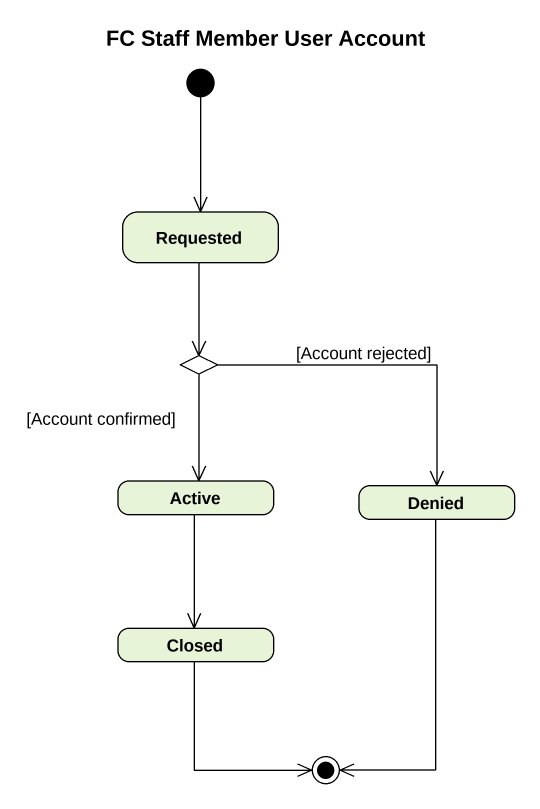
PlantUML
@startuml
title FC Staff Member User Account
hide empty description
state Requested
state choice1 <<choice>>
state Active
state Denied
state Closed
[*] --> Requested
Requested --> choice1
choice1 --> Active : [Account confirmed]
choice1 -right-> Denied : [Account rejected]
Active --> Closed
Denied --> [*]
Closed --> [*]
@enduml
